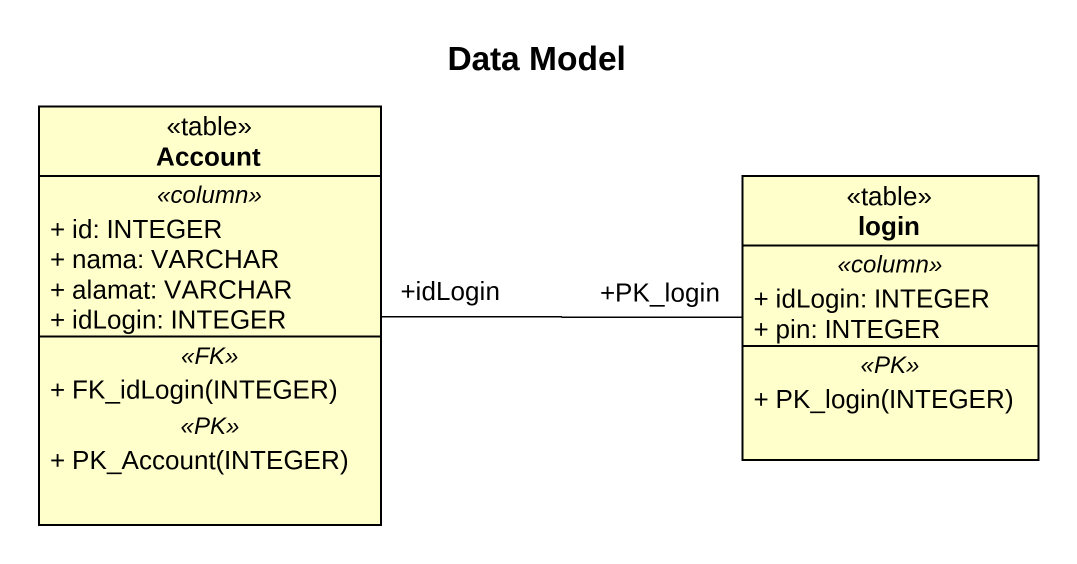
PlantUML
@startuml
title Data Model
hide circle
hide empty members
skinparam classAttributeIconSize 0
class Account <<table>> {
  .. <<column>> ..
  + id: INTEGER
  + nama: VARCHAR
  + alamat: VARCHAR
  + idLogin: INTEGER
  .. <<FK>> ..
  + FK_idLogin(INTEGER)
  .. <<PK>> ..
  + PK_Account(INTEGER)
}
class login <<table>> {
  .. <<column>> ..
  + idLogin: INTEGER
  + pin: INTEGER
  .. <<PK>> ..
  + PK_login(INTEGER)
}
Account "+idLogin" -right- "+PK_login" login
@enduml
